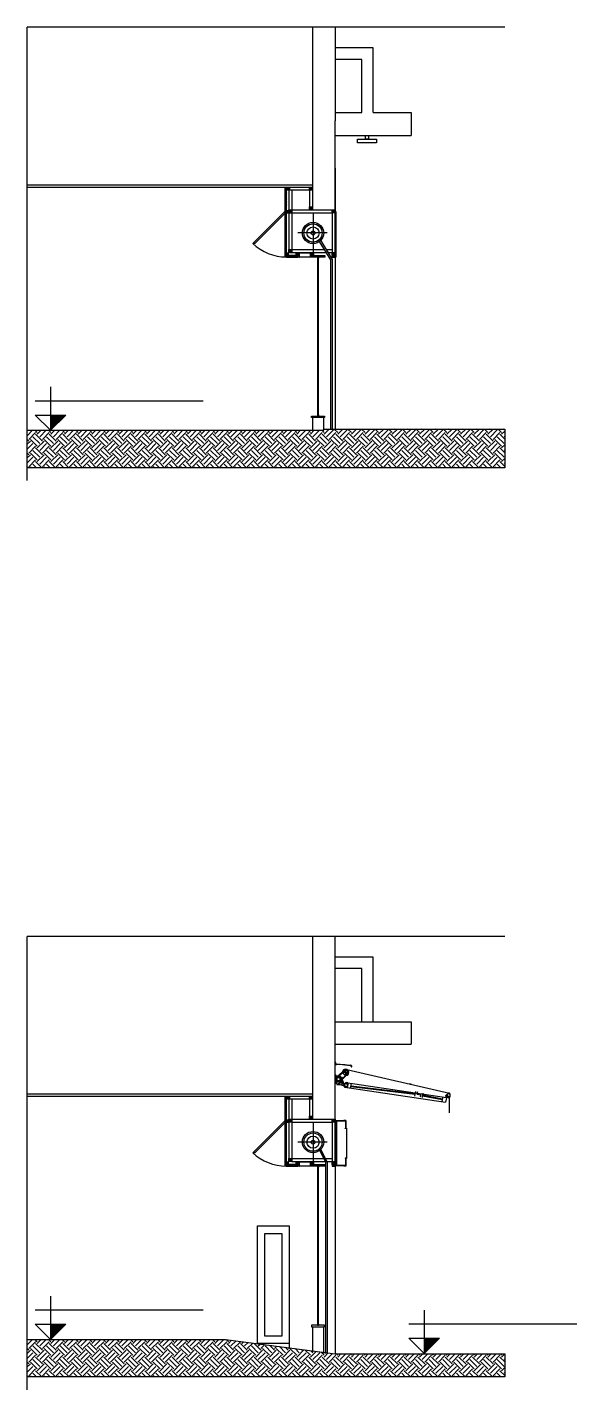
# Model space of a CAD drawing. Header units: metres. Extents: x -367 to 368, y -238 to 223.
# Drawn here: x -154.05 to -146.82, y -238.3 to -220.37 of the extents above; entities that cross this region are included whole.
import ezdxf
from ezdxf.enums import TextEntityAlignment as Align

# ---------------------------------------------------------------- set-up
doc = ezdxf.new("R2010")
doc.units = ezdxf.units.M
doc.linetypes.add('DIVIDE', pattern=[31.75, 12.7, -6.35, 0, -6.35, 0, -6.35])
doc.linetypes.add('LA_BAU_BASES GERAIS_R00$0$LA_BAU_FACHADAS_R01$0$HIDDEN2', pattern=[4.7625, 3.175, -1.5875])
doc.layers.add('ELE-INSTALAÇÕES', color=160, linetype='Continuous')
doc.layers.add('LA_BAU_BASES GERAIS_R00$0$base', color=253, linetype='Continuous')
doc.styles.add('LA_BAU_BASES GERAIS_R00$0$R60-125-RS', font='romans.shx', dxfattribs={"height": 0.19})
doc.styles.add('LA_BAU_BASES GERAIS_R00$0$R80-100-RS', font='romans.shx', dxfattribs={"height": 0.203})
pattern_1 = [(45, (50, -50), (-0.00561266008, 0.00561266008), []), (135, (50, -50), (-0.00561266008, -0.00561266008), [])]

# ---------------------------------------------------------------- blocks, each defined once
blk = doc.blocks.new('LA_BAU_BASES GERAIS_R00$0$SIMB-INICA-NÍVEL 100')
blk.add_hatch(color=256).paths.add_polyline_path([(2, 2), (0, 2), (0, 0)])
for p, q in [((0, 5.71), (0, 0)), ((-2, 3.9), (20.07, 3.9)), ((-2, 2), (2, 2))]:
    blk.add_line(p, q)
blk.add_lwpolyline([(-2, 2), (0, 0), (2, 2)])
blk = doc.blocks.new('LA_BAU_BASES GERAIS_R00$0$LA_BAU_FACHADAS_R01$0$LETREIRO')
for p, q in [((104.98, -13.707), (105.005, -13.707)), ((104.98, -13.707), (104.98, -13.807)), ((104.984, -13.711), (105.09, -13.711)), ((104.984, -13.711), (105.11, -13.711)), ((104.984, -13.711), (104.984, -13.807)), ((104.984, -13.717), (105.104, -13.717)), ((105.005, -13.707), (105.005, -13.711)), ((105.104, -13.717), (105.104, -14.297)), ((105.11, -13.711), (105.11, -14.303)), ((104.97, -13.807), (104.988, -13.807)), ((104.97, -13.807), (104.97, -14.207)), ((104.974, -13.811), (104.988, -13.811)), ((104.974, -13.811), (104.974, -14.207)), ((104.988, -13.811), (104.988, -13.807)), ((104.97, -14.207), (104.988, -14.207)), ((104.974, -14.203), (104.988, -14.203)), ((104.98, -14.207), (104.98, -14.307)), ((104.98, -14.307), (105.005, -14.307)), ((104.984, -14.207), (104.984, -14.303)), ((104.984, -14.297), (105.104, -14.297)), ((104.984, -14.303), (105.11, -14.303)), ((104.988, -14.203), (104.988, -14.207)), ((105.005, -14.303), (105.005, -14.307))]:
    blk.add_line(p, q)
blk = doc.blocks.new('LA_BAU_BASES GERAIS_R00')
at = {"layer": 'LA_BAU_BASES GERAIS_R00$0$base'}
h = blk.add_hatch(dxfattribs=at)
h.set_pattern_fill('ANSI37', color=256, scale=0.0025, style=0)
h.set_pattern_definition(pattern_1)
h.paths.add_polyline_path([(-150.64, -222.475), (-150.66, -222.475), (-150.66, -222.789), (-150.64, -222.789)])
h.paths.add_polyline_path([(-150.473, -223.375), (-150.64, -223.375), (-150.64, -223.395), (-150.473, -223.395)])
h.paths.add_polyline_path([(-150.139, -223.375), (-150.286, -223.375), (-150.286, -223.375), (-150.326, -223.375), (-150.326, -223.395), (-150.139, -223.395)])
h.paths.add_polyline_path([(-150, -223.375), (-150.04, -223.375), (-150.04, -223.395), (-150, -223.395)])
h = blk.add_hatch(dxfattribs=at)
h.set_pattern_fill('ANSI31', color=256, scale=0.003, angle=45, style=0)
h.set_pattern_definition([(90, (50, -38.040059), (-0.009525, 9e-19), [])])
h.paths.add_polyline_path([(-150.66, -222.794), (-150.64, -222.794), (-150.64, -223.369), (-150.66, -223.389)])
h = blk.add_hatch(dxfattribs=at)
h.set_pattern_fill('EARTH', color=256, scale=0.02, angle=45)
h.set_pattern_definition([(45, (50, -215.55677), (1e-17, 0.17960512), [0.127, -0.127]), (45, (49.96632, -215.5231), (1e-17, 0.17960512), [0.127, -0.127]), (45, (49.93265, -215.48942), (1e-17, 0.17960512), [0.127, -0.127]), (135, (49.93265, -215.46697), (-0.17960512, 1e-17), [0.127, -0.127]), (135, (49.96632, -215.43329), (-0.17960512, 1e-17), [0.127, -0.127]), (135, (50, -215.39962), (-0.17960512, 1e-17), [0.127, -0.127])])
h.paths.add_polyline_path([(-154.05, -225.675), (-150.15, -225.675), (-150.15, -225.659), (-147.77, -225.659), (-147.77, -226.167), (-154.05, -226.167)])
at = {"layer": 'LA_BAU_BASES GERAIS_R00$0$base', "extrusion": (0, 0.006772, 0.999977)}
h = blk.add_hatch(dxfattribs=at)
h.set_pattern_fill('ANSI31', color=256, scale=0.0005, angle=320, style=0)
h.set_pattern_definition([(175, (102.7767991, -254.1746903), (0.000138359741, 0.001581459082), [])])
h.paths.add_polyline_path([(-149.93, -234.227), (-149.936, -234.227), (-149.936, -234.183), (-149.93, -234.183)])
h.paths.add_polyline_path([(-149.936, -234.238), (-149.93, -234.238), (-149.93, -234.242), (-149.936, -234.242)])
at = {"layer": 'LA_BAU_BASES GERAIS_R00$0$base'}
h = blk.add_hatch(dxfattribs=at)
h.set_pattern_fill('ANSI37', color=256, scale=0.0025, style=0)
h.set_pattern_definition(pattern_1)
h.paths.add_polyline_path([(-150.139, -235.335), (-150.286, -235.335), (-150.286, -235.335), (-150.326, -235.335), (-150.326, -235.355), (-150.139, -235.355)])
h.paths.add_polyline_path([(-150.473, -235.335), (-150.64, -235.335), (-150.64, -235.355), (-150.473, -235.355)])
h.paths.add_polyline_path([(-150.64, -234.435), (-150.66, -234.435), (-150.66, -234.749), (-150.64, -234.749)])
h.paths.add_polyline_path([(-150, -235.335), (-150.04, -235.335), (-150.04, -235.355), (-150, -235.355)])
h = blk.add_hatch(dxfattribs=at)
h.set_pattern_fill('ANSI31', color=256, scale=0.003, angle=45, style=0)
h.set_pattern_definition([(90, (50, -50), (-0.009525, 9e-19), [])])
h.paths.add_polyline_path([(-150.66, -234.754), (-150.64, -234.754), (-150.64, -235.329), (-150.66, -235.349)])
h = blk.add_hatch(dxfattribs=at)
h.set_pattern_fill('EARTH', color=256, scale=0.02, angle=45)
h.set_pattern_definition([(45, (50, -227.51671), (1e-17, 0.17960512), [0.127, -0.127]), (45, (49.96632, -227.48304), (1e-17, 0.17960512), [0.127, -0.127]), (45, (49.93265, -227.44936), (1e-17, 0.17960512), [0.127, -0.127]), (135, (49.93265, -227.42691), (-0.17960512, 1e-17), [0.127, -0.127]), (135, (49.96632, -227.39323), (-0.17960512, 1e-17), [0.127, -0.127]), (135, (50, -227.35956), (-0.17960512, 1e-17), [0.127, -0.127])])
h.paths.add_polyline_path([(-154.05, -237.635), (-151.444, -237.635), (-150, -237.825), (-147.77, -237.825), (-147.77, -238.127), (-154.05, -238.127)])
for p, q in [((-154.05, -226.337), (-154.05, -220.372)), ((-147.77, -220.372), (-154.05, -220.372)), ((-150.3, -220.372), (-150.3, -222.776)), ((-150, -220.372), (-150, -221.375)), ((-149.5, -220.645), (-150, -220.645)), ((-149.5, -221.495), (-149.5, -220.645)), ((-149.65, -220.795), (-150, -220.795)), ((-149.65, -221.495), (-149.65, -220.795)), ((-150, -221.375), (-150, -221.605)), ((-150, -221.495), (-149.65, -221.495)), ((-149.5, -221.495), (-149, -221.495)), ((-149, -221.495), (-149, -221.795)), ((-150, -221.905), (-150, -221.605)), ((-150, -222.776), (-150, -221.605)), ((-150, -221.795), (-149, -221.795)), ((-150, -222.227), (-150, -223.013)), ((-154.05, -222.445), (-150.3, -222.445)), ((-154.05, -222.475), (-150.3, -222.475)), ((-150.66, -223.389), (-150.66, -222.475)), ((-150.64, -223.369), (-150.64, -222.475)), ((-150.638, -222.477), (-150.602, -222.513)), ((-150.638, -222.513), (-150.602, -222.477)), ((-150.61, -222.515), (-150.61, -222.776)), ((-150.34, -222.515), (-150.6, -222.515)), ((-150.57, -222.515), (-150.57, -222.776)), ((-150.34, -222.515), (-150.34, -222.736)), ((-150.338, -222.477), (-150.302, -222.513)), ((-150.338, -222.513), (-150.302, -222.477)), ((-150.64, -222.789), (-150.66, -222.789)), ((-150.64, -222.794), (-150.66, -222.794)), ((-150.608, -222.778), (-150.572, -222.814)), ((-150.608, -222.814), (-150.572, -222.778)), ((-150.6, -222.776), (-150.04, -222.776)), ((-150.338, -222.738), (-150.302, -222.774)), ((-150.338, -222.774), (-150.302, -222.738)), ((-150.3, -222.776), (-150, -222.776)), ((-150.038, -222.778), (-150.002, -222.814)), ((-150.038, -222.814), (-150.002, -222.778)), ((-150, -222.776), (-150, -225.659)), ((-150, -223.375), (-150, -222.776)), ((-150, -222.795), (-149.99, -222.795)), ((-149.99, -222.795), (-149.99, -223.395)), ((-150.61, -222.816), (-150.61, -223.295)), ((-150.6, -222.816), (-150.04, -222.816)), ((-150.57, -222.816), (-150.57, -223.295)), ((-150.292, -222.816), (-150.292, -223.335)), ((-150.04, -222.816), (-150.04, -223.335)), ((-150.04, -222.816), (-150.04, -223.29)), ((-150.104, -223.079), (-150.492, -223.079)), ((-150.608, -223.297), (-150.572, -223.333)), ((-150.608, -223.333), (-150.572, -223.297)), ((-150.6, -223.295), (-150.141, -223.295)), ((-150.6, -223.335), (-150.116, -223.335)), ((-150.511, -223.337), (-150.475, -223.373)), ((-150.511, -223.373), (-150.475, -223.337)), ((-150.324, -223.337), (-150.288, -223.373)), ((-150.324, -223.373), (-150.288, -223.337)), ((-150.057, -223.433), (-150.205, -223.189)), ((-150.037, -223.427), (-150.19, -223.175)), ((-150.117, -223.295), (-150.04, -223.295)), ((-150.093, -223.335), (-150.04, -223.335)), ((-150.038, -223.337), (-150.002, -223.373)), ((-150.038, -223.373), (-150.002, -223.337)), ((-150.64, -223.369), (-150.66, -223.389)), ((-150.473, -223.375), (-150.64, -223.375)), ((-150.64, -223.375), (-150.64, -223.395)), ((-150.64, -223.375), (-150.64, -223.395)), ((-150.64, -223.395), (-150.493, -223.395)), ((-150.473, -223.395), (-150.64, -223.395)), ((-150.329, -223.395), (-150.47, -223.395)), ((-150.326, -223.395), (-150.329, -223.395)), ((-150.139, -223.395), (-150.326, -223.395)), ((-150.23, -225.485), (-150.23, -223.396)), ((-150.22, -225.485), (-150.22, -223.41)), ((-150.139, -223.375), (-150.139, -223.395)), ((-150.057, -225.659), (-150.057, -223.433)), ((-150.037, -223.395), (-150.037, -223.395)), ((-150.037, -225.659), (-150.037, -223.427)), ((-150, -223.395), (-149.99, -223.395)), ((-150.3, -225.507), (-150.3, -225.675)), ((-150.15, -225.659), (-150.15, -225.507)), ((-147.77, -226.013), (-147.77, -226.163)), ((-154.05, -238.297), (-154.05, -232.332)), ((-147.77, -232.332), (-154.05, -232.332)), ((-150.3, -232.332), (-150.3, -234.736)), ((-150, -234.736), (-150, -232.332)), ((-149.5, -232.605), (-150, -232.605)), ((-149.5, -233.455), (-149.5, -232.605)), ((-149.65, -232.755), (-150, -232.755)), ((-149.65, -233.455), (-149.65, -232.755)), ((-150, -233.455), (-149, -233.455)), ((-149, -233.455), (-149, -233.752)), ((-150, -233.752), (-149, -233.752)), ((-154.05, -234.405), (-150.3, -234.405)), ((-154.05, -234.435), (-150.3, -234.435)), ((-150.66, -235.349), (-150.66, -234.435)), ((-150.64, -235.329), (-150.64, -234.435)), ((-150.638, -234.437), (-150.602, -234.473)), ((-150.638, -234.473), (-150.602, -234.437)), ((-150.338, -234.437), (-150.302, -234.473)), ((-150.338, -234.473), (-150.302, -234.437)), ((-149.025, -234.273, -0.001), (-149, -234.273, -0.001)), ((-150.61, -234.475), (-150.61, -234.736)), ((-150.34, -234.475), (-150.6, -234.475)), ((-150.57, -234.475), (-150.57, -234.736)), ((-150.34, -234.475), (-150.34, -234.696)), ((-148.503, -234.455), (-148.503, -234.655)), ((-148.502, -234.455), (-148.502, -234.655)), ((-150.64, -234.749), (-150.66, -234.749)), ((-150.64, -234.754), (-150.66, -234.754)), ((-150.61, -234.776), (-150.61, -235.255)), ((-150.608, -234.738), (-150.572, -234.774)), ((-150.608, -234.774), (-150.572, -234.738)), ((-150.57, -234.736), (-150.045, -234.736)), ((-150.57, -234.776), (-150.04, -234.776)), ((-150.57, -234.776), (-150.57, -235.255)), ((-150.338, -234.698), (-150.302, -234.734)), ((-150.338, -234.734), (-150.302, -234.698)), ((-150.3, -234.736), (-150, -234.736)), ((-150.292, -234.776), (-150.292, -235.295)), ((-150.04, -234.776), (-150.04, -235.257)), ((-150.04, -234.776), (-150.04, -235.295)), ((-150.038, -234.738), (-150.002, -234.774)), ((-150.038, -234.774), (-150.002, -234.738)), ((-150, -235.355), (-150, -234.736)), ((-148.502, -234.655), (-148.503, -234.655)), ((-150.104, -235.039), (-150.492, -235.039)), ((-150.123, -235.308), (-150.202, -235.147)), ((-150.103, -235.309), (-150.19, -235.135)), ((-150.64, -235.329), (-150.66, -235.349)), ((-150.473, -235.335), (-150.64, -235.335)), ((-150.64, -235.335), (-150.64, -235.355)), ((-150.64, -235.335), (-150.64, -235.355)), ((-150.608, -235.257), (-150.572, -235.293)), ((-150.608, -235.293), (-150.572, -235.257)), ((-150.57, -235.255), (-150.149, -235.255)), ((-150.57, -235.295), (-150.13, -235.295)), ((-150.511, -235.297), (-150.475, -235.333)), ((-150.511, -235.333), (-150.475, -235.297)), ((-150.324, -235.297), (-150.288, -235.333)), ((-150.324, -235.333), (-150.288, -235.297)), ((-150.13, -235.255), (-150.04, -235.255)), ((-150.123, -237.82), (-150.123, -235.308)), ((-150.11, -235.295), (-150.04, -235.295)), ((-150.103, -237.82), (-150.103, -235.309)), ((-150.038, -235.297), (-150.002, -235.333)), ((-150.038, -235.333), (-150.002, -235.297)), ((-150.64, -235.355), (-150.493, -235.355)), ((-150.473, -235.355), (-150.64, -235.355)), ((-150.329, -235.355), (-150.47, -235.355)), ((-150.326, -235.355), (-150.329, -235.355)), ((-150.23, -237.445), (-150.23, -235.356)), ((-150.22, -237.445), (-150.22, -235.37)), ((-150, -235.355), (-150, -237.82)), ((-150, -235.355), (-149.99, -235.355)), ((-150.3, -237.467), (-150.3, -237.799)), ((-150.15, -237.82), (-150.15, -237.467)), ((-150.604, -237.69), (-150.604, -237.745)), ((-147.77, -237.973), (-147.77, -238.123))]:
    blk.add_line(p, q, dxfattribs=at)
at = {"layer": 'LA_BAU_BASES GERAIS_R00$0$base', "linetype": 'LA_BAU_BASES GERAIS_R00$0$LA_BAU_FACHADAS_R01$0$HIDDEN2', "ltscale": 100}
for p, q in [((-151.084, -223.218), (-150.664, -222.797)), ((-150.664, -222.797), (-150.649, -222.811)), ((-151.056, -223.218), (-150.649, -222.811)), ((-151.056, -223.218), (-151.084, -223.218)), ((-151.084, -235.178), (-150.664, -234.757)), ((-151.056, -235.178), (-150.649, -234.771)), ((-150.664, -234.757), (-150.649, -234.771)), ((-151.056, -235.178), (-151.084, -235.178))]:
    blk.add_line(p, q, dxfattribs=at)
at = {"layer": 'LA_BAU_BASES GERAIS_R00$0$base', "linetype": 'Continuous', "extrusion": (0, 0.006772, 0.999977)}
for p, q in [((-150, -233.992, -0.003), (-150, -233.994, -0.003)), ((-149.993, -233.992, -0.003), (-150, -233.992, -0.003)), ((-150, -233.994, -0.003), (-149.996, -233.994, -0.003)), ((-150, -234.012, -0.003), (-149.996, -234.012, -0.003)), ((-150, -234.012, -0.003), (-150, -234.014, -0.003)), ((-149.993, -234.014, -0.003), (-150, -234.014, -0.003)), ((-149.996, -233.994, -0.003), (-149.996, -234.012, -0.003)), ((-149.993, -234.012, -0.003), (-149.993, -233.992, -0.003)), ((-149.993, -234.012, -0.003), (-149.933, -234.012, -0.003)), ((-149.993, -234.014, -0.003), (-149.99, -234.014, -0.003)), ((-149.987, -234.018, -0.003), (-149.987, -234.018, -0.003)), ((-149.986, -234.017, -0.003), (-149.986, -234.017, -0.003)), ((-149.983, -234.014, -0.003), (-149.933, -234.014, -0.003)), ((-149.983, -234.014, -0.003), (-149.977, -234.014, -0.003)), ((-149.933, -234.012, -0.003), (-149.793, -234.027, -0.003)), ((-149.933, -234.012, -0.003), (-149.793, -234.027, -0.003)), ((-149.933, -234.014, -0.003), (-149.905, -234.017, -0.003)), ((-149.933, -234.014, -0.003), (-149.905, -234.017, -0.003)), ((-149.905, -234.017, -0.003), (-149.906, -234.02, -0.003)), ((-149.905, -234.017, -0.003), (-149.906, -234.02, -0.003)), ((-149.906, -234.02, -0.003), (-149.904, -234.02, -0.003)), ((-149.906, -234.02, -0.003), (-149.904, -234.02, -0.003)), ((-149.903, -234.017, -0.003), (-149.904, -234.02, -0.003)), ((-149.903, -234.017, -0.003), (-149.904, -234.02, -0.003)), ((-149.903, -234.017, -0.003), (-149.876, -234.02, -0.003)), ((-149.903, -234.017, -0.003), (-149.876, -234.02, -0.003)), ((-149.876, -234.02, -0.003), (-149.876, -234.023, -0.003)), ((-149.876, -234.02, -0.003), (-149.876, -234.023, -0.003)), ((-149.876, -234.023, -0.003), (-149.874, -234.024, -0.003)), ((-149.876, -234.023, -0.003), (-149.874, -234.024, -0.003)), ((-149.874, -234.021, -0.003), (-149.874, -234.024, -0.003)), ((-149.874, -234.021, -0.003), (-149.794, -234.029, -0.003)), ((-149.874, -234.021, -0.003), (-149.874, -234.024, -0.003)), ((-149.794, -234.029, -0.003), (-149.788, -234.035, -0.003)), ((-149.793, -234.027, -0.003), (-149.786, -234.035, -0.003)), ((-149.79, -234.045, -0.003), (-149.79, -234.045, -0.003)), ((-149.789, -234.046, -0.003), (-149.789, -234.046, -0.003)), ((-149.787, -234.036, -0.003), (-149.787, -234.041, -0.003)), ((-149.785, -234.035, -0.003), (-149.785, -234.042, -0.003)), ((-149.888, -234.098, -0.002), (-149.96, -234.169, -0.002)), ((-149.96, -234.183, -0.002), (-149.903, -234.126, -0.002)), ((-149.95, -234.265, -0.001), (-149.934, -234.266, -0.001)), ((-149.943, -234.273, -0.001), (-149.942, -234.257, -0.001)), ((-149.94, -234.25, -0.001), (-149.869, -234.267, -0.001)), ((-149.93, -234.224, -0.002), (-149.867, -234.162, -0.002)), ((-149.839, -234.147, -0.002), (-149.921, -234.229, -0.002)), ((-149.913, -234.227, -0.002), (-149.901, -234.26, -0.001)), ((-149.907, -234.217, -0.002), (-149.891, -234.262, -0.001)), ((-149.884, -234.127, -0.002), (-149.887, -234.127, -0.002)), ((-149.877, -234.298, -0.001), (-149.869, -234.267, -0.001)), ((-149.877, -234.298, -0.001), (-149.869, -234.267, -0.001)), ((-149.868, -234.096, -0.002), (-149.869, -234.102, -0.002)), ((-149.869, -234.102, -0.002), (-149.865, -234.106, -0.002)), ((-149.868, -234.141, -0.002), (-149.869, -234.147, -0.002)), ((-149.869, -234.147, -0.002), (-149.865, -234.151, -0.002)), ((-149.869, -234.267, -0.001), (-149.835, -234.275, -0.001)), ((-149.862, -234.094, -0.002), (-149.868, -234.096, -0.002)), ((-149.862, -234.139, -0.002), (-149.868, -234.141, -0.002)), ((-149.865, -234.106, -0.002), (-149.859, -234.104, -0.002)), ((-149.865, -234.151, -0.002), (-149.859, -234.149, -0.002)), ((-149.864, -234.265, -0.001), (-149.861, -234.254, -0.001)), ((-149.864, -234.265, -0.001), (-149.832, -234.273, -0.001)), ((-149.858, -234.099, -0.002), (-149.862, -234.094, -0.002)), ((-149.858, -234.143, -0.002), (-149.862, -234.139, -0.002)), ((-149.862, -234.269, -0.001), (-149.861, -234.266, -0.001)), ((-149.861, -234.254, -0.001), (-148.535, -234.454, 0)), ((-149.859, -234.104, -0.002), (-149.858, -234.099, -0.002)), ((-149.859, -234.149, -0.002), (-149.858, -234.143, -0.002)), ((-149.858, -234.251, -0.001), (-149.834, -234.256, -0.001)), ((-149.858, -234.254, -0.001), (-149.858, -234.251, -0.001)), ((-149.843, -234.119, -0.002), (-149.84, -234.118, -0.002)), ((-149.835, -234.259, -0.001), (-149.834, -234.256, -0.001)), ((-149.799, -234.329, -0.001), (-149.785, -234.269, -0.001)), ((-149.942, -234.282, -0.001), (-149.877, -234.298, -0.001)), ((-149.887, -234.295, -0.001), (-149.881, -234.312, -0.001)), ((-149.881, -234.312, -0.001), (-149.877, -234.311, -0.001)), ((-149.878, -234.31, -0.001), (-149.876, -234.301, -0.001)), ((-149.878, -234.31, -0.001), (-149.875, -234.314, -0.001)), ((-149.877, -234.298, -0.001), (-149.843, -234.306, -0.001)), ((-149.877, -234.298, -0.001), (-149.875, -234.301, -0.001)), ((-149.876, -234.301, -0.001), (-149.841, -234.31, -0.001)), ((-149.875, -234.314, -0.001), (-148.549, -234.515, 0)), ((-149.874, -234.314, -0.001), (-149.871, -234.318, -0.001)), ((-149.873, -234.302, -0.001), (-149.872, -234.299, -0.001)), ((-149.871, -234.318, -0.001), (-149.85, -234.321, -0.001)), ((-149.846, -234.319, -0.001), (-149.85, -234.321, -0.001)), ((-149.846, -234.308, -0.001), (-149.846, -234.305, -0.001)), ((-149.843, -234.306, -0.001), (-149.835, -234.275, -0.001)), ((-149.838, -234.275, -0.001), (-149.838, -234.272, -0.001)), ((-149.835, -234.306, -0.001), (-149.828, -234.279, -0.001)), ((-149.794, -234.306, -0.001), (-148.951, -234.409, 0)), ((-149.791, -234.297, -0.001), (-148.949, -234.4, 0)), ((-148.944, -234.373, -0.001), (-148.956, -234.434, 0)), ((-148.919, -234.378, -0.001), (-148.925, -234.408, 0)), ((-148.925, -234.408, 0), (-148.876, -234.418, 0)), ((-148.876, -234.418, 0), (-148.882, -234.448, 0)), ((-148.846, -234.393, 0), (-148.858, -234.453, 0)), ((-148.853, -234.428, 0), (-148.592, -234.479, 0)), ((-148.851, -234.419, 0), (-148.59, -234.47, 0)), ((-148.584, -234.443, 0), (-148.598, -234.503, 0)), ((-148.542, -234.418, 0), (-148.55, -234.451, 0)), ((-148.528, -234.422, 0), (-148.549, -234.515, 0)), ((-148.528, -234.422, 0), (-148.542, -234.418, 0))]:
    blk.add_line(p, q, dxfattribs=at)
at = {"layer": 'LA_BAU_BASES GERAIS_R00$0$base', "extrusion": (0, 0.006772, 0.999977)}
for p, q in [((-149.849, -234.083, -0.003), (-148.499, -234.394, 0)), ((-149.995, -234.148, -0.002), (-150, -234.148, -0.002)), ((-150, -234.176, -0.002), (-150, -234.148, -0.002)), ((-150, -234.246, -0.001), (-150, -234.273, -0.001)), ((-149.995, -234.148, -0.002), (-149.995, -234.174, -0.002)), ((-149.995, -234.246, -0.001), (-149.995, -234.273, -0.001)), ((-149.963, -234.171, -0.002), (-149.992, -234.171, -0.002)), ((-149.992, -234.243, -0.001), (-149.992, -234.171, -0.002)), ((-149.939, -234.243, -0.001), (-149.992, -234.243, -0.001)), ((-149.991, -234.179, -0.002), (-149.991, -234.252, -0.001)), ((-149.991, -234.252, -0.001), (-149.981, -234.252, -0.001)), ((-149.988, -234.191, -0.002), (-149.988, -234.232, -0.002)), ((-149.941, -234.174, -0.002), (-149.986, -234.174, -0.002)), ((-149.983, -234.188, -0.002), (-149.983, -234.232, -0.002)), ((-149.983, -234.188, -0.002), (-149.925, -234.188, -0.002)), ((-149.983, -234.232, -0.002), (-149.925, -234.232, -0.002)), ((-149.981, -234.252, -0.001), (-149.981, -234.276, -0.001)), ((-149.98, -234.183, -0.002), (-149.94, -234.183, -0.002)), ((-149.98, -234.19, -0.002), (-149.98, -234.23, -0.002)), ((-149.98, -234.19, -0.002), (-149.94, -234.19, -0.002)), ((-149.98, -234.23, -0.002), (-149.94, -234.23, -0.002)), ((-149.98, -234.237, -0.001), (-149.925, -234.237, -0.001)), ((-149.94, -234.183, -0.002), (-149.94, -234.182, -0.002)), ((-149.94, -234.182, -0.002), (-149.925, -234.182, -0.002)), ((-149.94, -234.183, -0.002), (-149.925, -234.183, -0.002)), ((-149.94, -234.19, -0.002), (-149.94, -234.23, -0.002)), ((-149.94, -234.237, -0.001), (-149.94, -234.238, -0.001)), ((-149.94, -234.238, -0.001), (-149.925, -234.238, -0.001)), ((-149.939, -234.238, -0.001), (-149.939, -234.243, -0.001)), ((-149.939, -234.243, -0.001), (-149.926, -234.243, -0.001)), ((-149.936, -234.183, -0.002), (-149.936, -234.179, -0.002)), ((-149.936, -234.188, -0.002), (-149.936, -234.232, -0.002)), ((-149.936, -234.238, -0.001), (-149.936, -234.243, -0.001)), ((-149.936, -234.243, -0.001), (-149.936, -234.247, -0.001)), ((-149.936, -234.247, -0.001), (-149.93, -234.247, -0.001)), ((-149.933, -234.178, -0.002), (-149.933, -234.18, -0.002)), ((-149.933, -234.18, -0.002), (-149.932, -234.18, -0.002)), ((-149.932, -234.18, -0.002), (-149.932, -234.178, -0.002)), ((-149.918, -234.188, -0.002), (-149.931, -234.188, -0.002)), ((-149.93, -234.188, -0.002), (-149.93, -234.232, -0.002)), ((-149.93, -234.243, -0.001), (-149.93, -234.247, -0.001)), ((-149.929, -234.238, -0.001), (-149.929, -234.243, -0.001)), ((-149.926, -234.238, -0.001), (-149.926, -234.243, -0.001)), ((-149.922, -234.243, -0.001), (-149.926, -234.243, -0.001)), ((-149.925, -234.183, -0.002), (-149.925, -234.182, -0.002)), ((-149.925, -234.183, -0.002), (-149.925, -234.188, -0.002)), ((-149.925, -234.232, -0.002), (-149.925, -234.237, -0.001)), ((-149.925, -234.237, -0.001), (-149.925, -234.238, -0.001)), ((-149.922, -234.243, -0.001), (-149.922, -234.233, -0.002)), ((-149.903, -234.211, -0.002), (-149.921, -234.24, -0.001)), ((-149.921, -234.24, -0.001), (-149.921, -234.255, -0.001)), ((-149.995, -234.273, -0.001), (-150, -234.273, -0.001)), ((-149.976, -234.281, -0.001), (-149.946, -234.281, -0.001)), ((-148.549, -234.424, 0), (-148.551, -234.435, 0)), ((-148.551, -234.435, 0), (-148.546, -234.436, 0)), ((-148.55, -234.429, 0), (-148.545, -234.431, 0)), ((-148.549, -234.424, 0), (-148.544, -234.425, 0)), ((-148.547, -234.43, 0), (-148.548, -234.43, 0)), ((-148.544, -234.425, 0), (-148.546, -234.436, 0)), ((-148.532, -234.439, 0), (-148.533, -234.447, 0)), ((-148.533, -234.448, 0), (-148.502, -234.455)), ((-148.531, -234.441, 0), (-148.532, -234.447, 0)), ((-148.532, -234.447, 0), (-148.505, -234.453, 0)), ((-148.531, -234.435, 0), (-148.529, -234.431, 0)), ((-148.531, -234.437, 0), (-148.528, -234.431, 0)), ((-148.527, -234.438, 0), (-148.531, -234.437, 0)), ((-148.531, -234.441, 0), (-148.521, -234.444, 0)), ((-148.526, -234.432, 0), (-148.53, -234.431, 0)), ((-148.53, -234.431, 0), (-148.53, -234.431, 0)), ((-148.53, -234.437, 0), (-148.527, -234.432, 0)), ((-148.53, -234.438, 0), (-148.527, -234.439, 0)), ((-148.529, -234.429, 0), (-148.528, -234.422, 0)), ((-148.529, -234.43, 0), (-148.526, -234.431, 0)), ((-148.529, -234.437, 0), (-148.526, -234.432, 0)), ((-148.528, -234.427, 0), (-148.527, -234.422, 0)), ((-148.528, -234.427, 0), (-148.518, -234.429, 0)), ((-148.525, -234.429, 0), (-148.528, -234.441, 0)), ((-148.528, -234.438, 0), (-148.527, -234.435, 0)), ((-148.527, -234.439, 0), (-148.528, -234.441, 0)), ((-148.528, -234.441, 0), (-148.522, -234.442, 0)), ((-148.528, -234.441, 0), (-148.523, -234.442, 0)), ((-148.525, -234.428, 0), (-148.526, -234.431, 0)), ((-148.525, -234.428, 0), (-148.519, -234.43, 0)), ((-148.525, -234.429, 0), (-148.52, -234.43, 0)), ((-148.525, -234.435, 0), (-148.523, -234.436, 0)), ((-148.523, -234.436, 0), (-148.525, -234.435, 0)), ((-148.52, -234.43, 0), (-148.523, -234.442, 0)), ((-148.519, -234.43, 0), (-148.522, -234.442, 0)), ((-148.518, -234.429, 0), (-148.521, -234.444, 0)), ((-148.514, -234.39, 0), (-148.499, -234.394, 0)), ((-148.514, -234.391, 0), (-148.503, -234.394, 0))]:
    blk.add_line(p, q, dxfattribs=at)
at = {"layer": 'LA_BAU_BASES GERAIS_R00$0$base'}
for points in [[(-149.708, -221.845), (-149.458, -221.845), (-149.458, -221.895), (-149.708, -221.895)], [(-150.6, -222.515), (-150.64, -222.515), (-150.64, -222.475), (-150.6, -222.475)], [(-150.602, -222.513), (-150.638, -222.513), (-150.638, -222.477), (-150.602, -222.477)], [(-150.3, -222.515), (-150.34, -222.515), (-150.34, -222.475), (-150.3, -222.475)], [(-150.302, -222.513), (-150.338, -222.513), (-150.338, -222.477), (-150.302, -222.477)], [(-150.57, -222.816), (-150.61, -222.816), (-150.61, -222.776), (-150.57, -222.776)], [(-150.572, -222.814), (-150.608, -222.814), (-150.608, -222.778), (-150.572, -222.778)], [(-150.3, -222.776), (-150.34, -222.776), (-150.34, -222.736), (-150.3, -222.736)], [(-150.302, -222.774), (-150.338, -222.774), (-150.338, -222.738), (-150.302, -222.738)], [(-150.57, -223.335), (-150.61, -223.335), (-150.61, -223.295), (-150.57, -223.295)], [(-150.572, -223.333), (-150.608, -223.333), (-150.608, -223.297), (-150.572, -223.297)], [(-150.475, -223.373), (-150.511, -223.373), (-150.511, -223.337), (-150.475, -223.337)], [(-150.288, -223.373), (-150.324, -223.373), (-150.324, -223.337), (-150.288, -223.337)], [(-150.23, -223.41), (-150.23, -223.396), (-150.22, -223.396), (-150.22, -223.41), (-150.219, -223.41), (-150.219, -223.395), (-150.232, -223.395), (-150.232, -223.41)], [(-150.31, -225.507), (-150.31, -225.487), (-150.14, -225.487), (-150.14, -225.507)], [(-150.22, -225.472), (-150.22, -225.485), (-150.23, -225.485), (-150.23, -225.472), (-150.232, -225.472), (-150.232, -225.487), (-150.219, -225.487), (-150.219, -225.472)], [(-154.05, -225.675), (-150.15, -225.675), (-150.15, -225.675), (-150.15, -225.659), (-147.77, -225.659), (-147.77, -226.167), (-154.05, -226.167)], [(-150.6, -234.475), (-150.64, -234.475), (-150.64, -234.435), (-150.6, -234.435)], [(-150.602, -234.473), (-150.638, -234.473), (-150.638, -234.437), (-150.602, -234.437)], [(-150.3, -234.475), (-150.34, -234.475), (-150.34, -234.435), (-150.3, -234.435)], [(-150.302, -234.473), (-150.338, -234.473), (-150.338, -234.437), (-150.302, -234.437)], [(-150.57, -234.776), (-150.61, -234.776), (-150.61, -234.736), (-150.57, -234.736)], [(-150.572, -234.774), (-150.608, -234.774), (-150.608, -234.738), (-150.572, -234.738)], [(-150.3, -234.736), (-150.34, -234.736), (-150.34, -234.696), (-150.3, -234.696)], [(-150.302, -234.734), (-150.338, -234.734), (-150.338, -234.698), (-150.302, -234.698)], [(-150.57, -235.295), (-150.61, -235.295), (-150.61, -235.255), (-150.57, -235.255)], [(-150.572, -235.293), (-150.608, -235.293), (-150.608, -235.257), (-150.572, -235.257)], [(-150.475, -235.333), (-150.511, -235.333), (-150.511, -235.297), (-150.475, -235.297)], [(-150.288, -235.333), (-150.324, -235.333), (-150.324, -235.297), (-150.288, -235.297)], [(-150.23, -235.37), (-150.23, -235.356), (-150.22, -235.356), (-150.22, -235.37), (-150.219, -235.37), (-150.219, -235.355), (-150.232, -235.355), (-150.232, -235.37)], [(-151.024, -236.14), (-150.604, -236.14), (-150.604, -237.69), (-151.024, -237.69)], [(-150.924, -236.24), (-150.704, -236.24), (-150.704, -237.59), (-150.924, -237.59)], [(-150.14, -237.467), (-150.14, -237.447), (-150.31, -237.447), (-150.31, -237.467)], [(-150.22, -237.432), (-150.22, -237.445), (-150.23, -237.445), (-150.23, -237.432), (-150.232, -237.432), (-150.232, -237.447), (-150.219, -237.447), (-150.219, -237.432)], [(-154.05, -237.635), (-151.444, -237.635), (-150, -237.825), (-150, -237.825), (-147.77, -237.825), (-147.77, -238.127), (-154.05, -238.127)]]:
    blk.add_lwpolyline(points, close=True, dxfattribs=at)
for points in [[(-149.563, -221.845), (-149.603, -221.845), (-149.603, -221.795), (-149.563, -221.795), (-149.563, -221.845)], [(-150.64, -222.815), (-150.61, -222.815), (-150.61, -222.789), (-150.64, -222.789), (-150.64, -222.815)], [(-150.61, -222.808), (-150.61, -222.808), (-150.613, -222.808), (-150.616, -222.807), (-150.62, -222.806), (-150.623, -222.805), (-150.627, -222.803), (-150.63, -222.802), (-150.634, -222.799), (-150.637, -222.797), (-150.64, -222.795)], [(-150.61, -222.797), (-150.61, -222.797), (-150.613, -222.797), (-150.616, -222.796), (-150.62, -222.795), (-150.623, -222.794), (-150.627, -222.792), (-150.63, -222.79), (-150.633, -222.789)], [(-150, -222.816), (-150.04, -222.816), (-150.04, -222.776), (-150, -222.776), (-150, -222.816)], [(-150.002, -222.814), (-150.038, -222.814), (-150.038, -222.778), (-150.002, -222.778), (-150.002, -222.814)], [(-150.61, -222.809), (-150.611, -222.809), (-150.615, -222.809), (-150.62, -222.808), (-150.623, -222.807), (-150.626, -222.806), (-150.631, -222.806), (-150.634, -222.806), (-150.636, -222.806), (-150.64, -222.806), (-150.64, -222.807)], [(-150.473, -223.335), (-150.473, -223.375), (-150.513, -223.375), (-150.513, -223.335), (-150.286, -223.335)], [(-150.473, -223.335), (-150.473, -223.395), (-150.47, -223.395), (-150.47, -223.338), (-150.329, -223.338), (-150.329, -223.395)], [(-150.286, -223.335), (-150.286, -223.375), (-150.326, -223.375)], [(-150.326, -223.395), (-150.326, -223.335)], [(-150, -223.375), (-150.04, -223.375), (-150.04, -223.335), (-150, -223.335), (-150, -223.375)], [(-150.002, -223.373), (-150.038, -223.373), (-150.038, -223.337), (-150.002, -223.337), (-150.002, -223.373)], [(-150.64, -223.369), (-150.615, -223.369), (-150.615, -223.343), (-150.64, -223.343), (-150.64, -223.369)], [(-150.615, -223.361), (-150.616, -223.361), (-150.62, -223.36), (-150.623, -223.359), (-150.627, -223.357), (-150.63, -223.356), (-150.634, -223.353), (-150.637, -223.351), (-150.64, -223.349)], [(-150.615, -223.363), (-150.62, -223.362), (-150.623, -223.361), (-150.626, -223.36), (-150.631, -223.36), (-150.634, -223.36), (-150.636, -223.36), (-150.64, -223.36), (-150.64, -223.361)], [(-150.615, -223.35), (-150.616, -223.35), (-150.62, -223.349), (-150.623, -223.348), (-150.627, -223.346), (-150.63, -223.344), (-150.633, -223.343)], [(-150.326, -223.395), (-150.326, -223.375), (-150.139, -223.375)], [(-150, -223.375), (-150.04, -223.375), (-150.04, -223.395), (-150, -223.395)], [(-150.64, -234.775), (-150.61, -234.775), (-150.61, -234.749), (-150.64, -234.749), (-150.64, -234.775)], [(-150.61, -234.768), (-150.61, -234.768), (-150.613, -234.768), (-150.616, -234.767), (-150.62, -234.766), (-150.623, -234.765), (-150.627, -234.763), (-150.63, -234.761), (-150.634, -234.759), (-150.637, -234.757), (-150.64, -234.755)], [(-150.61, -234.769), (-150.611, -234.769), (-150.615, -234.769), (-150.62, -234.768), (-150.623, -234.767), (-150.626, -234.766), (-150.631, -234.766), (-150.634, -234.766), (-150.636, -234.766), (-150.64, -234.766), (-150.64, -234.766)], [(-150.61, -234.757), (-150.61, -234.757), (-150.613, -234.757), (-150.616, -234.756), (-150.62, -234.755), (-150.623, -234.754), (-150.627, -234.752), (-150.63, -234.75), (-150.633, -234.749)], [(-150, -234.776), (-150.04, -234.776), (-150.04, -234.736), (-150, -234.736), (-150, -234.776)], [(-150.002, -234.774), (-150.038, -234.774), (-150.038, -234.738), (-150.002, -234.738), (-150.002, -234.774)], [(-150, -235.355), (-149.99, -235.355), (-149.99, -234.755), (-150, -234.755)], [(-150.64, -235.329), (-150.615, -235.329), (-150.615, -235.303), (-150.64, -235.303), (-150.64, -235.329)], [(-150.615, -235.321), (-150.616, -235.321), (-150.62, -235.32), (-150.623, -235.319), (-150.627, -235.317), (-150.63, -235.315), (-150.634, -235.313), (-150.637, -235.311), (-150.64, -235.309)], [(-150.615, -235.323), (-150.62, -235.322), (-150.623, -235.321), (-150.626, -235.32), (-150.631, -235.32), (-150.634, -235.32), (-150.636, -235.32), (-150.64, -235.32), (-150.64, -235.32)], [(-150.615, -235.31), (-150.616, -235.31), (-150.62, -235.309), (-150.623, -235.308), (-150.627, -235.306), (-150.63, -235.304), (-150.633, -235.303)], [(-150.473, -235.295), (-150.473, -235.335), (-150.513, -235.335), (-150.513, -235.295), (-150.286, -235.295)], [(-150.473, -235.295), (-150.473, -235.355), (-150.47, -235.355), (-150.47, -235.298), (-150.329, -235.298), (-150.329, -235.355)], [(-150.286, -235.295), (-150.286, -235.335), (-150.326, -235.335)], [(-150.326, -235.355), (-150.326, -235.295)], [(-150.326, -235.355), (-150.326, -235.335), (-150.139, -235.335), (-150.139, -235.355), (-150.326, -235.355)], [(-150, -235.335), (-150.04, -235.335), (-150.04, -235.295), (-150, -235.295), (-150, -235.335)], [(-150, -235.335), (-150.04, -235.335), (-150.04, -235.355), (-150, -235.355)], [(-150.002, -235.333), (-150.038, -235.333), (-150.038, -235.297), (-150.002, -235.297), (-150.002, -235.333)]]:
    blk.add_lwpolyline(points, dxfattribs=at)
for centre, radius in [((-150.292, -223.079), 0.14), ((-150.292, -223.079), 0.12), ((-150.292, -223.079), 0.0803), ((-150.292, -223.079), 0.025), ((-150.292, -235.039), 0.14), ((-150.292, -235.039), 0.12), ((-150.292, -235.039), 0.0803), ((-150.292, -235.039), 0.025)]:
    blk.add_circle(centre, radius, dxfattribs=at)
at = {"layer": 'LA_BAU_BASES GERAIS_R00$0$base', "linetype": 'Continuous', "extrusion": (0, 0.006772, 0.999977)}
for centre, radius in [((-149.942, -234.26, -1.588), 0.0065), ((-149.9, -234.271, -1.588), 0.014), ((-149.864, -234.117, -1.588), 0.006), ((-149.864, -234.095, -1.588), 0.0052)]:
    blk.add_circle(centre, radius, dxfattribs=at)
at = {"layer": 'LA_BAU_BASES GERAIS_R00$0$base', "extrusion": (0, 0.006772, 0.999977)}
blk.add_circle((-149.918, -234.199, -1.588), 0.0131, dxfattribs=at)
at = {"layer": 'LA_BAU_BASES GERAIS_R00$0$base', "ltscale": 0.1}
for centre in [(-150.645, -222.757), (-150.645, -234.717)]:
    blk.add_arc(centre, 0.637, 226.3893, 270.0524, dxfattribs=at)
at = {"layer": 'LA_BAU_BASES GERAIS_R00$0$base', "linetype": 'Continuous', "extrusion": (0, 0.006772, 0.999977)}
for centre, radius, start, end in [((-149.987, -234.01, -1.588), 0.0035, 155.5473, 235.8227), ((-149.987, -234.01, -1.588), 0.0015, 312.531, 235.8227), ((-149.988, -234.012, -1.588), 0.001, 235.8227, 349.4009), ((-149.988, -234.012, -1.588), 0.001, 349.4009, 55.8227), ((-149.985, -234.012, -1.588), 0.001, 132.531, 169.4009), ((-149.985, -234.012, -1.588), 0.001, 169.4009, 312.531), ((-149.987, -234.01, -1.588), 0.0035, 312.531, 24.4527), ((-149.864, -234.117, -1.588), 0.042, 280.1603, 169.7378), ((-149.864, -234.117, -1.588), 0.04, 284.4606, 165.4376), ((-149.864, -234.117, -1.588), 0.0343, 315, 135), ((-149.794, -234.025, -1.588), 0.001, 45, 83.8845), ((-149.793, -234.023, -1.588), 0.001, 45, 83.8845), ((-149.793, -234.023, -1.588), 0.001, 45, 83.8845), ((-149.79, -234.039, -1.588), 0.001, 156.4218, 270), ((-149.787, -234.04, -1.588), 0.0035, 102.8396, 156.4218), ((-149.79, -234.039, -1.588), 0.001, 270, 336.4218), ((-149.789, -234.042, -1.588), 0.001, 90, 233.1301), ((-149.787, -234.04, -1.588), 0.0035, 233.1301, 48.1897), ((-149.787, -234.04, -1.588), 0.0015, 233.1301, 156.4218), ((-149.789, -234.042, -1.588), 0.001, 53.1301, 90), ((-149.788, -234.031, -1.588), 0.001, 0, 45), ((-149.788, -234.035, -1.588), 0.001, 282.8396, 0), ((-149.786, -234.03, -1.588), 0.001, 0, 45), ((-149.784, -234.036, -1.588), 0.001, 180, 228.1897), ((-149.941, -234.261, -1.588), 0.016, 86.571, 266.571), ((-149.918, -234.199, -1.588), 0.0165, 335.6818, 90), ((-149.9, -234.123, -1.588), 0.003, 8.8989, 135), ((-149.864, -234.117, -1.588), 0.0343, 188.8989, 261.1011), ((-149.864, -234.117, -1.588), 0.027, 99.0876, 184.0703), ((-149.887, -234.119, -1.588), 0.003, 184.0703, 281.251), ((-149.885, -234.118, -1.588), 0.003, 281.251, 3.0378), ((-149.864, -234.117, -1.588), 0.018, 98.4725, 183.0378), ((-149.864, -234.117, -1.588), 0.027, 99.0876, 128.9577), ((-149.864, -234.117, -1.588), 0.018, 98.4725, 126.7414), ((-149.863, -234.14, -1.588), 0.0052, 298.6364, 285), ((-149.869, -234.154, -1.588), 0.003, 315, 81.1011), ((-149.864, -234.117, -1.588), 0.018, 279.1648, 3.0378), ((-149.864, -234.117, -1.588), 0.027, 277.5323, 4.0703), ((-149.864, -234.117, -1.588), 0.018, 324.1648, 3.0378), ((-149.843, -234.116, -1.588), 0.003, 101.251, 183.0378), ((-149.864, -234.117, -1.588), 0.027, 322.5323, 4.0703), ((-149.84, -234.116, -1.588), 0.003, 4.0703, 101.251), ((-149.839, -234.299, -1.588), 0.005, 256.571, 346.571), ((-149.833, -234.272, -1.588), 0.005, 346.571, 76.571)]:
    blk.add_arc(centre, radius, start, end, dxfattribs=at)
at = {"layer": 'LA_BAU_BASES GERAIS_R00$0$base', "extrusion": (0, 0.006772, 0.999977)}
for centre, radius, start, end in [((-149.982, -234.164, -1.588), 0.0194, 201.2983, 242.1288), ((-149.982, -234.246, -1.588), 0.0194, 117.8712, 161.6815), ((-149.982, -234.164, -1.588), 0.0144, 201.2983, 276.4022), ((-149.982, -234.246, -1.588), 0.0144, 83.5978, 158.7017), ((-149.986, -234.174, -1.588), 0.005, 90, 180), ((-149.993, -234.185, -1.588), 0.005, 0, 62.1288), ((-149.993, -234.225, -1.588), 0.005, 297.8712, 0), ((-149.963, -234.16, -1.588), 0.005, 270, 314.5781), ((-149.941, -234.174, -1.588), 0.005, 360, 90), ((-149.933, -234.178, -1.588), 0.00512, 97.2813, 167.3196), ((-149.931, -234.178, -1.588), 0.005, 180, 270), ((-149.933, -234.178, -1.588), 0.00512, 12.6804, 82.7187), ((-149.917, -234.227, -1.588), 0.005, 135.319, 180), ((-149.976, -234.271, -1.588), 0.005, 180, 270), ((-148.532, -234.441, -1.588), 0.001, 167.0662, 257.0662), ((-148.531, -234.434, -1.588), 0.001, 77.0662, 167.0662), ((-148.528, -234.424, -1.588), 0.001, 167.0662, 257.0662), ((-148.526, -234.417, -1.588), 0.002, 138.5742, 167.0662), ((-148.509, -234.441, -1.588), 0.0196, 143.9453, 162.1146), ((-148.563, -234.384, -1.588), 0.0477, 318.5742, 357.4852), ((-148.563, -234.384, -1.588), 0.0487, 318.2768, 357.4852), ((-148.506, -234.426, -1.588), 0.0196, 172.0178, 190.1871), ((-148.539, -234.419, -1.588), 0.0196, 323.9453, 342.1146), ((-148.542, -234.434, -1.588), 0.0196, 352.0178, 10.1871), ((-148.514, -234.386, -1.588), 0.001, 77.0662, 177.4852), ((-148.502, -234.443, -1.588), 0.0055, 6.2466, 230.0825), ((-148.502, -234.443, -1.588), 0.0045, 353.6751, 260.1122), ((-148.5, -234.394, -1.588), 0.00548, 112.6253, 351.8183), ((-148.501, -234.394, -1.588), 0.00444, 69.8885, 1.0996), ((-148.499, -234.389, -1.588), 0.000506, 244.9978, 76.368), ((-148.497, -234.444, -1.588), 0.000698, 189.6909, 308.3533), ((-148.495, -234.394, -1.588), 0.000823, 33.6244, 167.0662), ((-148.531, -234.418, -1.588), 0.0442, 323.0836, 33.6244), ((-148.531, -234.418, -1.588), 0.0432, 324.5993, 32.5767), ((-148.495, -234.394, -1.588), 0.000823, 290.0179, 290.7108), ((-148.502, -234.449, -1.588), 0.000726, 272.0632, 91.7645)]:
    blk.add_arc(centre, radius, start, end, dxfattribs=at)
at = {"layer": 'LA_BAU_BASES GERAIS_R00$0$base', "xscale": 0.1000000000000014, "yscale": 0.1000000000000014, "zscale": 0.1000000000000014}
for p in [(-153.745, -225.675), (-153.745, -237.635), (-148.831, -237.82)]:
    blk.add_blockref('LA_BAU_BASES GERAIS_R00$0$SIMB-INICA-NÍVEL 100', p, dxfattribs=at)
at = {"layer": 'LA_BAU_BASES GERAIS_R00$0$base', "xscale": -1}
blk.add_blockref('LA_BAU_BASES GERAIS_R00$0$LA_BAU_FACHADAS_R01$0$LETREIRO', (-44.88, -221.048), dxfattribs=at)
at = {"layer": 'LA_BAU_BASES GERAIS_R00$0$base', "style": 'LA_BAU_BASES GERAIS_R00$0$R60-125-RS'}
for p in [(242.782, 218.919), (358.637, 192.964)]:
    blk.add_attdef('S', text='', height=0.19, rotation=90, dxfattribs=at).set_placement(p, align=Align.MIDDLE_CENTER)
at = {"layer": 'LA_BAU_BASES GERAIS_R00$0$base', "style": 'LA_BAU_BASES GERAIS_R00$0$R80-100-RS'}
blk.add_attdef('ACESSO', text='', height=0.203, dxfattribs=at).set_placement((365.922, 191.987), align=Align.TOP_CENTER)
at = {"layer": 'LA_BAU_BASES GERAIS_R00$0$base', "style": 'LA_BAU_BASES GERAIS_R00$0$R60-125-RS'}
blk.add_attdef('S', text='', height=0.19, dxfattribs=at).set_placement((266.114, 180.913), align=Align.MIDDLE_CENTER)

msp = doc.modelspace()

# ---------------------------------------------------------------- block references
at = {"layer": 'ELE-INSTALAÇÕES', "color": 210, "linetype": 'DIVIDE', "ltscale": 0.01}
msp.add_blockref('LA_BAU_BASES GERAIS_R00', (0, 0), dxfattribs=at)

doc.saveas('drawing.dxf')
